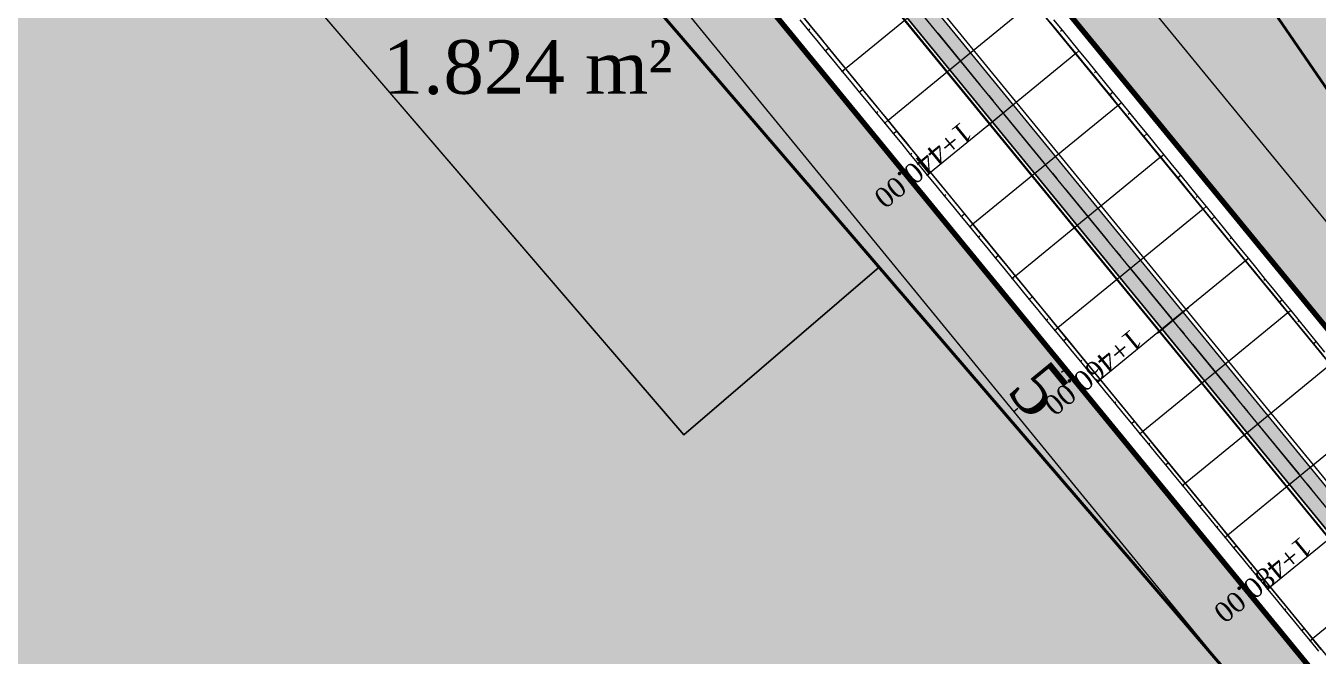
# Model space of a CAD drawing. Header units: metres. Extents: x 478603 to 489313, y 4282657 to 4289463.
# Drawn here: x 479504.9 to 479601.3, y 4286984.5 to 4287031.6 of the extents above; entities that cross this region are included whole.
import ezdxf

# ---------------------------------------------------------------- set-up
doc = ezdxf.new("R2010")
doc.units = ezdxf.units.M
for name, color, linetype, lineweight in [('ADAKENARI', 18, 'Continuous', 0), ('DEGER', 18, 'Continuous', 20), ('EKS_2', 5, 'Continuous', 0), ('EKSENLER', 3, 'Continuous', 0), ('HAT_ENERJI_NAKIL_HAT', 18, 'Continuous', 0), ('HDA_2', 30, 'Continuous', 0), ('HDO_2', 30, 'Continuous', 0), ('ISLETME', 18, 'Continuous', 20), ('KALDIRIM', 11, 'Continuous', 0), ('KYA_2', 1, 'Continuous', 20), ('KYO_2', 1, 'Continuous', 20), ('MUSTEMILAT_CIZGISI', 18, 'Continuous', 50), ('P_ALAN', 143, 'Continuous', 0), ('P_U_KNL', 143, 'Continuous', 0), ('PARSEL_ALAN', 254, 'Continuous', 0), ('PARSEL_SERA_ALAN', 9, 'Continuous', 40), ('PL_ALİNMAN', 1, 'Continuous', 0), ('PL_ENKESIT', 1, 'Continuous', 0), ('PL_KM', 4, 'Continuous', 0), ('PL_KMYAZI', 30, 'Continuous', 0), ('RAKORDMAN', 3, 'Continuous', 0), ('ROL_CEPHE', 1, 'Continuous', 0), ('SEV_KYA_HDA', 3, 'Continuous', 0), ('SEV_KYO_HDO', 3, 'Continuous', 0), ('SNR_YAPIYAK', 18, 'Continuous', 0), ('YKA_2', 33, 'Continuous', 0), ('YKO_2', 33, 'Continuous', 0)]:
    doc.layers.add(name, color=color, linetype=linetype, lineweight=lineweight)
doc.styles.get("Standard").update_dxf_attribs({"font": 'times.ttf'})

msp = doc.modelspace()

# ---------------------------------------------------------------- hatches: boundary and pattern name
at = {"layer": 'P_ALAN'}
msp.add_hatch(color=256, dxfattribs=at).paths.add_polyline_path([(479676.002, 4286903.553), (479677.549, 4286904.82), (479504.608, 4287115.988), (479503.061, 4287114.721)])
msp.add_hatch(color=256, dxfattribs=at).paths.add_polyline_path([(479676.002, 4286903.553), (479677.549, 4286904.82), (479504.608, 4287115.988), (479503.061, 4287114.721)])
at = {"layer": 'PARSEL_ALAN'}
for points in [[(479643.933, 4287398.761), (479817.893, 4287145.197), (479734.475, 4287003.693), (479687.036, 4286923.221), (479673.047, 4286922.158), (479430.429, 4287218.472), (479426.934, 4287224.913), (479426.05, 4287231.313), (479427.413, 4287242.551), (479428.4, 4287247.276), (479432.514, 4287253.457)], [(479592.622, 4286750.316), (479589.102, 4286749.769), (479566.59, 4286772.315), (479454.724, 4286902.59), (479447.565, 4286913.688), (479444.079, 4286921.745), (479442.798, 4286925.946), (479441.19, 4286934.6), (479436.135, 4286978.831), (479435.986, 4286982.18), (479498.192, 4287101.622), (479503.669, 4287102.188), (479660.515, 4286910.63), (479663.102, 4286885.213)]]:
    msp.add_hatch(color=256, dxfattribs=at).paths.add_polyline_path(points)
at = {"layer": 'PARSEL_SERA_ALAN'}
for points in [[(479636.228, 4287387.156), (479642.757, 4287391.636), (479809.646, 4287148.381), (479801.73, 4287142.95), (479804.558, 4287138.827), (479796.642, 4287133.396), (479799.471, 4287129.273), (479791.555, 4287123.842), (479794.383, 4287119.719), (479786.467, 4287114.288), (479789.296, 4287110.165), (479781.38, 4287104.734), (479784.208, 4287100.611), (479776.292, 4287095.18), (479779.121, 4287091.057), (479771.205, 4287085.626), (479774.033, 4287081.503), (479758.201, 4287070.641), (479761.03, 4287066.518), (479753.114, 4287061.087), (479755.942, 4287056.964), (479748.026, 4287051.533), (479750.855, 4287047.41), (479742.939, 4287041.979), (479745.767, 4287037.857), (479737.851, 4287032.426), (479740.68, 4287028.303), (479732.764, 4287022.872), (479735.592, 4287018.749), (479727.676, 4287013.318), (479730.505, 4287009.195), (479722.589, 4287003.764), (479725.417, 4286999.641), (479717.501, 4286994.21), (479720.33, 4286990.087), (479704.498, 4286979.225), (479707.326, 4286975.102), (479699.41, 4286969.671), (479702.239, 4286965.548), (479694.323, 4286960.117), (479697.151, 4286955.994), (479689.235, 4286950.563), (479692.064, 4286946.44), (479684.148, 4286941.009), (479686.976, 4286936.886), (479679.06, 4286931.455), (479650.774, 4286972.685), (479642.858, 4286967.254), (479577.8, 4287062.083), (479569.884, 4287056.652), (479507.654, 4287147.357), (479499.738, 4287141.926), (479434.68, 4287236.755), (479442.596, 4287242.186), (479436.939, 4287250.431)], [(479461.798, 4286902.104), (479476.365, 4286914.612), (479447.049, 4286948.753), (479454.332, 4286955.007), (479444.56, 4286966.387), (479451.843, 4286972.641), (479445.329, 4286980.228), (479452.612, 4286986.482), (479449.354, 4286990.275), (479456.638, 4286996.529), (479453.38, 4287000.323), (479460.664, 4287006.577), (479457.406, 4287010.37), (479464.69, 4287016.624), (479461.432, 4287020.418), (479475.999, 4287032.926), (479472.741, 4287036.719), (479487.308, 4287049.227), (479480.793, 4287056.814), (479495.36, 4287069.322), (479492.102, 4287073.116), (479499.386, 4287079.37), (479506.669, 4287085.624), (479594.617, 4286983.203), (479587.334, 4286976.949), (479655.739, 4286897.288), (479648.455, 4286891.034), (479654.97, 4286883.447), (479647.687, 4286877.193), (479650.944, 4286873.4), (479636.378, 4286860.892), (479639.635, 4286857.098), (479632.352, 4286850.844), (479635.609, 4286847.051), (479628.326, 4286840.797), (479631.583, 4286837.003), (479617.016, 4286824.495), (479620.274, 4286820.702), (479612.991, 4286814.447), (479616.248, 4286810.654), (479608.965, 4286804.4), (479612.222, 4286800.607), (479597.655, 4286788.098), (479600.913, 4286784.305), (479593.63, 4286778.051), (479596.887, 4286774.258), (479589.604, 4286768.003), (479576.574, 4286783.177), (479569.291, 4286776.923)]]:
    msp.add_hatch(color=256, dxfattribs=at).paths.add_polyline_path(points)

# ---------------------------------------------------------------- linework, layer by layer
at = {"layer": 'ADAKENARI', "lineweight": 200}
for p, q in [((479673.047, 4286922.158), (479430.429, 4287218.472)), ((479503.669, 4287102.188), (479660.515, 4286910.63))]:
    msp.add_line(p, q, dxfattribs=at)
at = {"layer": 'EKS_2'}
for p in [(479574.634, 4287028.934, 923.805), (479577.802, 4287025.065, 924.068), (479580.97, 4287021.196, 924.331), (479584.137, 4287017.328, 924.595), (479587.305, 4287013.459, 924.858), (479590.472, 4287009.591, 925.121), (479593.64, 4287005.722, 925.384), (479596.808, 4287001.853, 925.647), (479599.975, 4286997.985, 925.91)]:
    msp.add_point(p, dxfattribs=at)
at = {"layer": 'EKSENLER'}
msp.add_line((479665.104, 4286918.442), (479416.137, 4287222.509), dxfattribs=at)
at = {"layer": 'HAT_ENERJI_NAKIL_HAT'}
msp.add_line((479620.765, 4286970.532), (479476.111, 4287147.505), dxfattribs=at)
at = {"layer": 'HDA_2'}
msp.add_polyline3d([(479562.875, 4287032.23, 923.089), (479563.509, 4287031.456, 923.141), (479564.143, 4287030.683, 923.194), (479564.776, 4287029.909, 923.247), (479565.41, 4287029.135, 923.299), (479566.043, 4287028.361, 923.352), (479566.677, 4287027.588, 923.405), (479567.31, 4287026.814, 923.457), (479567.944, 4287026.04, 923.51), (479568.577, 4287025.266, 923.562), (479569.211, 4287024.493, 923.615), (479569.844, 4287023.719, 923.668), (479570.478, 4287022.945, 923.72), (479571.111, 4287022.172, 923.773), (479571.745, 4287021.398, 923.826), (479572.378, 4287020.624, 923.878), (479573.012, 4287019.85, 923.931), (479573.645, 4287019.077, 923.984), (479574.279, 4287018.303, 924.036), (479574.912, 4287017.529, 924.089), (479575.546, 4287016.755, 924.141), (479576.179, 4287015.982, 924.194), (479576.813, 4287015.208, 924.247), (479577.446, 4287014.434, 924.299), (479578.08, 4287013.661, 924.352), (479578.713, 4287012.887, 924.405), (479579.347, 4287012.113, 924.457), (479579.98, 4287011.339, 924.51), (479580.614, 4287010.566, 924.562), (479581.248, 4287009.792, 924.615), (479581.881, 4287009.018, 924.668), (479582.515, 4287008.244, 924.72), (479583.148, 4287007.471, 924.773), (479583.782, 4287006.697, 924.826), (479584.415, 4287005.923, 924.878), (479585.049, 4287005.15, 924.931), (479585.682, 4287004.376, 924.984), (479586.316, 4287003.602, 925.036), (479586.949, 4287002.828, 925.089), (479587.583, 4287002.055, 925.141), (479588.216, 4287001.281, 925.194), (479588.85, 4287000.507, 925.247), (479589.483, 4286999.733, 925.299), (479590.117, 4286998.96, 925.352), (479590.75, 4286998.186, 925.405), (479591.384, 4286997.412, 925.457), (479592.017, 4286996.639, 925.51), (479592.651, 4286995.865, 925.563), (479593.284, 4286995.091, 925.615), (479593.918, 4286994.317, 925.668), (479594.551, 4286993.544, 925.72), (479595.185, 4286992.77, 925.773), (479595.818, 4286991.996, 925.826), (479596.452, 4286991.222, 925.878), (479597.085, 4286990.449, 925.931), (479597.719, 4286989.675, 925.984), (479598.353, 4286988.901, 926.036), (479598.986, 4286988.128, 926.089), (479599.62, 4286987.354, 926.141), (479600.253, 4286986.58, 926.194), (479600.887, 4286985.806, 926.247), (479601.52, 4286985.033, 926.299)], dxfattribs=at)
for p in [(479566.043, 4287028.361, 923.352), (479569.211, 4287024.493, 923.615), (479572.378, 4287020.624, 923.878), (479575.546, 4287016.755, 924.141), (479578.713, 4287012.887, 924.405), (479581.881, 4287009.018, 924.668), (479585.049, 4287005.15, 924.931), (479588.216, 4287001.281, 925.194), (479591.384, 4286997.412, 925.457), (479594.551, 4286993.544, 925.72), (479597.719, 4286989.675, 925.984), (479600.887, 4286985.806, 926.247)]:
    msp.add_point(p, dxfattribs=at)
at = {"layer": 'HDO_2'}
msp.add_polyline3d([(479581.325, 4287031.827, 923.72), (479581.959, 4287031.053, 923.773), (479582.592, 4287030.28, 923.826), (479583.226, 4287029.506, 923.878), (479583.859, 4287028.732, 923.931), (479584.493, 4287027.959, 923.984), (479585.126, 4287027.185, 924.036), (479585.76, 4287026.411, 924.089), (479586.394, 4287025.637, 924.141), (479587.027, 4287024.864, 924.194), (479587.661, 4287024.09, 924.247), (479588.294, 4287023.316, 924.299), (479588.928, 4287022.542, 924.352), (479589.561, 4287021.769, 924.405), (479590.195, 4287020.995, 924.457), (479590.828, 4287020.221, 924.51), (479591.462, 4287019.448, 924.562), (479592.095, 4287018.674, 924.615), (479592.729, 4287017.9, 924.668), (479593.362, 4287017.126, 924.72), (479593.996, 4287016.353, 924.773), (479594.629, 4287015.579, 924.826), (479595.263, 4287014.805, 924.878), (479595.896, 4287014.031, 924.931), (479596.53, 4287013.258, 924.984), (479597.163, 4287012.484, 925.036), (479597.797, 4287011.71, 925.089), (479598.43, 4287010.937, 925.141), (479599.064, 4287010.163, 925.194), (479599.697, 4287009.389, 925.247), (479600.331, 4287008.615, 925.299), (479600.964, 4287007.842, 925.352), (479601.598, 4287007.068, 925.405)], dxfattribs=at)
for p in [(479583.226, 4287029.506, 923.878), (479586.394, 4287025.637, 924.141), (479589.561, 4287021.769, 924.405), (479592.729, 4287017.9, 924.668), (479595.896, 4287014.031, 924.931), (479599.064, 4287010.163, 925.194)]:
    msp.add_point(p, dxfattribs=at)
at = {"layer": 'ISLETME'}
for p, q in [((479568.559, 4287013.55), (479506.669, 4287085.624)), ((479492.102, 4287073.116), (479553.992, 4287001.042)), ((479553.992, 4287001.042), (479568.559, 4287013.55))]:
    msp.add_line(p, q, dxfattribs=at)
at = {"layer": 'KALDIRIM'}
for p, q in [((479670.52, 4286922.876), (479428.912, 4287217.957)), ((479503.777, 4287104.424), (479658.893, 4286914.978))]:
    msp.add_line(p, q, dxfattribs=at)
at = {"layer": 'KYA_2'}
msp.add_polyline3d([(479562.628, 4287032.027, 926.291), (479563.263, 4287031.255, 926.326), (479563.898, 4287030.482, 926.36), (479564.533, 4287029.71, 926.394), (479565.168, 4287028.937, 926.428), (479565.802, 4287028.164, 926.463), (479566.437, 4287027.391, 926.504), (479567.071, 4287026.618, 926.545), (479567.706, 4287025.845, 926.586), (479568.34, 4287025.072, 926.628), (479568.974, 4287024.299, 926.669), (479569.608, 4287023.526, 926.718), (479570.242, 4287022.752, 926.766), (479570.876, 4287021.979, 926.815), (479571.51, 4287021.205, 926.864), (479572.143, 4287020.432, 926.913), (479572.777, 4287019.658, 926.96), (479573.411, 4287018.885, 927.008), (479574.045, 4287018.111, 927.056), (479574.679, 4287017.338, 927.104), (479575.313, 4287016.565, 927.151), (479575.948, 4287015.792, 927.186), (479576.582, 4287015.019, 927.22), (479577.217, 4287014.247, 927.255), (479577.853, 4287013.474, 927.29), (479578.488, 4287012.702, 927.324), (479579.123, 4287011.929, 927.357), (479579.758, 4287011.157, 927.39), (479580.393, 4287010.384, 927.423), (479581.028, 4287009.612, 927.456), (479581.663, 4287008.839, 927.489), (479582.298, 4287008.067, 927.522), (479582.933, 4287007.295, 927.555), (479583.568, 4287006.522, 927.587), (479584.203, 4287005.75, 927.62), (479584.838, 4287004.977, 927.653), (479585.473, 4287004.205, 927.686), (479586.108, 4287003.432, 927.719), (479586.743, 4287002.66, 927.752), (479587.378, 4287001.887, 927.785), (479588.013, 4287001.115, 927.818), (479588.648, 4287000.342, 927.852), (479589.283, 4286999.57, 927.885), (479589.918, 4286998.797, 927.919), (479590.553, 4286998.025, 927.952), (479591.188, 4286997.252, 927.986), (479591.823, 4286996.48, 928.016), (479592.459, 4286995.708, 928.047), (479593.094, 4286994.935, 928.078), (479593.729, 4286994.163, 928.109), (479594.364, 4286993.39, 928.14), (479594.999, 4286992.618, 928.181), (479595.633, 4286991.844, 928.223), (479596.267, 4286991.071, 928.265), (479596.902, 4286990.298, 928.307), (479597.536, 4286989.525, 928.349), (479598.171, 4286988.752, 928.387), (479598.805, 4286987.979, 928.425), (479599.44, 4286987.207, 928.463), (479600.074, 4286986.434, 928.501), (479600.709, 4286985.661, 928.539), (479601.344, 4286984.889, 928.57)], dxfattribs=at)
for p in [(479565.802, 4287028.164, 926.463), (479568.974, 4287024.299, 926.669), (479572.143, 4287020.432, 926.913), (479575.313, 4287016.565, 927.151), (479578.488, 4287012.702, 927.324), (479581.663, 4287008.839, 927.489), (479584.838, 4287004.977, 927.653), (479588.013, 4287001.115, 927.818), (479591.188, 4286997.252, 927.986), (479594.364, 4286993.39, 928.14), (479597.536, 4286989.525, 928.349), (479600.709, 4286985.661, 928.539)]:
    msp.add_point(p, dxfattribs=at)
at = {"layer": 'KYO_2'}
msp.add_polyline3d([(479581.567, 4287032.025, 926.844), (479582.2, 4287031.251, 926.886), (479582.833, 4287030.477, 926.928), (479583.465, 4287029.702, 926.971), (479584.097, 4287028.927, 927.006), (479584.73, 4287028.152, 927.041), (479585.362, 4287027.377, 927.076), (479585.994, 4287026.603, 927.111), (479586.626, 4287025.828, 927.146), (479587.258, 4287025.053, 927.182), (479587.89, 4287024.278, 927.218), (479588.523, 4287023.503, 927.254), (479589.155, 4287022.729, 927.29), (479589.787, 4287021.954, 927.326), (479590.42, 4287021.179, 927.364), (479591.052, 4287020.405, 927.402), (479591.685, 4287019.63, 927.439), (479592.317, 4287018.856, 927.477), (479592.949, 4287018.08, 927.515), (479593.58, 4287017.305, 927.531), (479594.211, 4287016.529, 927.547), (479594.841, 4287015.752, 927.563), (479595.472, 4287014.976, 927.58), (479596.102, 4287014.2, 927.596), (479596.734, 4287013.425, 927.623), (479597.365, 4287012.649, 927.651), (479597.997, 4287011.874, 927.679), (479598.629, 4287011.099, 927.706), (479599.26, 4287010.324, 927.734), (479599.892, 4287009.548, 927.764), (479600.524, 4287008.773, 927.793), (479601.155, 4287007.998, 927.823), (479601.787, 4287007.223, 927.852)], dxfattribs=at)
for p in [(479583.465, 4287029.702, 926.971), (479586.626, 4287025.828, 927.146), (479589.787, 4287021.954, 927.326), (479592.949, 4287018.08, 927.515), (479596.102, 4287014.2, 927.596), (479599.26, 4287010.324, 927.734)]:
    msp.add_point(p, dxfattribs=at)
at = {"layer": 'MUSTEMILAT_CIZGISI', "lineweight": 13}
msp.add_polyline3d([(479492.102, 4287073.116, 0), (479506.669, 4287085.624, 0), (479568.559, 4287013.55, 0), (479553.992, 4287001.042, 0), (479492.102, 4287073.116, 0)], close=True, dxfattribs=at)
at = {"layer": 'P_ALAN'}
msp.add_polyline3d([(479676.002, 4286903.553, 0), (479677.549, 4286904.82, 0), (479504.608, 4287115.988, 0), (479503.061, 4287114.721, 0), (479676.002, 4286903.553, 0)], close=True, dxfattribs=at)
msp.add_polyline3d([(479676.002, 4286903.553, 0), (479677.549, 4286904.82, 0), (479504.608, 4287115.988, 0), (479503.061, 4287114.721, 0), (479676.002, 4286903.553, 0)], close=True, dxfattribs=at)
msp.add_polyline3d([(479676.002, 4286903.553, 0), (479677.549, 4286904.82, 0), (479504.608, 4287115.988, 0), (479503.061, 4287114.721, 0), (479676.002, 4286903.553, 0)], close=True, dxfattribs=at)
msp.add_polyline3d([(479676.002, 4286903.553, 0), (479677.549, 4286904.82, 0), (479504.608, 4287115.988, 0), (479503.061, 4287114.721, 0), (479676.002, 4286903.553, 0)], close=True, dxfattribs=at)
at = {"layer": 'P_U_KNL'}
for points in [[(479677.549, 4286904.82, 0), (479504.608, 4287115.988, 0)], [(479677.781, 4286905.011, 0), (479504.841, 4287116.178, 0)], [(479675.77, 4286903.363, 0), (479502.829, 4287114.531, 0)], [(479676.002, 4286903.553, 0), (479503.061, 4287114.721, 0)]]:
    msp.add_polyline3d(points, dxfattribs=at)
at = {"layer": 'PARSEL_ALAN'}
for points in [[(479643.933, 4287398.761, 927.06), (479817.893, 4287145.197, 932.321), (479734.475, 4287003.693, 930.586), (479687.036, 4286923.221, 931.899), (479673.047, 4286922.158, 931.524), (479430.429, 4287218.472, 921.012), (479426.934, 4287224.913, 920.711), (479426.05, 4287231.313, 920.456), (479427.413, 4287242.551, 919.643), (479428.4, 4287247.276, 919.202), (479432.514, 4287253.457, 918.591), (479643.933, 4287398.761, 927.06)], [(479643.933, 4287398.761, 0), (479817.893, 4287145.197, 0), (479734.475, 4287003.693, 0), (479687.036, 4286923.221, 0), (479673.047, 4286922.158, 0), (479430.429, 4287218.472, 0), (479426.934, 4287224.913, 0), (479426.05, 4287231.313, 0), (479427.413, 4287242.551, 0), (479428.4, 4287247.276, 0), (479432.514, 4287253.457, 0), (479643.933, 4287398.761, 0)], [(479592.622, 4286750.316, 934.496), (479589.102, 4286749.769, 934.2), (479566.59, 4286772.315, 931.194), (479454.724, 4286902.59, 926.344), (479447.565, 4286913.688, 925.593), (479444.079, 4286921.745, 925.17), (479442.798, 4286925.946, 924.923), (479441.19, 4286934.6, 924.694), (479436.135, 4286978.831, 924.104), (479435.986, 4286982.18, 924.175), (479498.192, 4287101.622, 916.728), (479503.669, 4287102.188, 917.707), (479660.515, 4286910.63, 931.541), (479663.102, 4286885.213, 932.593), (479592.622, 4286750.316, 934.496)], [(479592.622, 4286750.316, 0), (479589.102, 4286749.769, 0), (479566.59, 4286772.315, 0), (479454.724, 4286902.59, 0), (479447.565, 4286913.688, 0), (479444.079, 4286921.745, 0), (479442.798, 4286925.946, 0), (479441.19, 4286934.6, 0), (479436.135, 4286978.831, 0), (479435.986, 4286982.18, 0), (479498.192, 4287101.622, 0), (479503.669, 4287102.188, 0), (479660.515, 4286910.63, 0), (479663.102, 4286885.213, 0), (479592.622, 4286750.316, 0)]]:
    msp.add_polyline3d(points, close=True, dxfattribs=at)
at = {"layer": 'PARSEL_SERA_ALAN'}
for points in [[(479642.858, 4286967.254, 0), (479577.8, 4287062.083, 0), (479569.884, 4287056.652, 0), (479507.654, 4287147.357, 0), (479499.738, 4287141.926, 0), (479434.68, 4287236.755, 0), (479442.596, 4287242.186, 0), (479436.939, 4287250.431, 0), (479636.228, 4287387.156, 0)], [(479642.858, 4286967.254, 0), (479577.8, 4287062.083, 0), (479569.884, 4287056.652, 0), (479507.654, 4287147.357, 0), (479499.738, 4287141.926, 0), (479434.68, 4287236.755, 0), (479442.596, 4287242.186, 0), (479436.939, 4287250.431, 0), (479636.228, 4287387.156, 0)], [(479445.329, 4286980.228, 0), (479452.612, 4286986.482, 0), (479449.354, 4286990.275, 0), (479456.638, 4286996.529, 0), (479453.38, 4287000.323, 0), (479460.664, 4287006.577, 0), (479457.406, 4287010.37, 0), (479464.69, 4287016.624, 0), (479461.432, 4287020.418, 0), (479475.999, 4287032.926, 0), (479472.741, 4287036.719, 0), (479487.308, 4287049.227, 0), (479480.793, 4287056.814, 0), (479495.36, 4287069.322, 0), (479492.102, 4287073.116, 0), (479499.386, 4287079.37, 0), (479506.669, 4287085.624, 0), (479594.617, 4286983.203, 0)], [(479445.329, 4286980.228, 0), (479452.612, 4286986.482, 0), (479449.354, 4286990.275, 0), (479456.638, 4286996.529, 0), (479453.38, 4287000.323, 0), (479460.664, 4287006.577, 0), (479457.406, 4287010.37, 0), (479464.69, 4287016.624, 0), (479461.432, 4287020.418, 0), (479475.999, 4287032.926, 0), (479472.741, 4287036.719, 0), (479487.308, 4287049.227, 0), (479480.793, 4287056.814, 0), (479495.36, 4287069.322, 0), (479492.102, 4287073.116, 0), (479499.386, 4287079.37, 0), (479506.669, 4287085.624, 0), (479594.617, 4286983.203, 0)]]:
    msp.add_polyline3d(points, dxfattribs=at)
at = {"layer": 'PL_ALİNMAN'}
for p, q in [((479572.933, 4287031.012), (479576.1, 4287027.143)), ((479576.734, 4287026.37), (479577.051, 4287025.983)), ((479577.684, 4287025.209), (479580.852, 4287021.34)), ((479581.485, 4287020.567), (479581.802, 4287020.18)), ((479582.436, 4287019.406), (479585.603, 4287015.537)), ((479586.237, 4287014.764), (479586.553, 4287014.377)), ((479587.187, 4287013.603), (479590.355, 4287009.734)), ((479590.988, 4287008.961), (479591.305, 4287008.574)), ((479591.938, 4287007.8), (479595.106, 4287003.931)), ((479595.74, 4287003.158), (479596.056, 4287002.771)), ((479596.69, 4287001.997), (479599.857, 4286998.129)), ((479600.491, 4286997.355), (479600.808, 4286996.968))]:
    msp.add_line(p, q, dxfattribs=at)
at = {"layer": 'PL_ENKESIT'}
for points in [[(479577.132, 4287037.441, 926.469), (479576.891, 4287037.243, 923.352), (479576.883, 4287037.237, 923.402), (479571.467, 4287032.802, 923.542), (479566.051, 4287028.368, 923.402), (479566.043, 4287028.361, 923.352), (479565.802, 4287028.164, 926.463)], [(479580.302, 4287033.574, 926.76), (479580.058, 4287033.375, 923.615), (479580.051, 4287033.368, 923.665), (479574.634, 4287028.934, 923.805), (479569.218, 4287024.499, 923.665), (479569.211, 4287024.493, 923.615), (479568.974, 4287024.299, 926.669)], [(479583.465, 4287029.702, 926.971), (479583.226, 4287029.506, 923.878), (479583.218, 4287029.5, 923.928), (479577.802, 4287025.065, 924.068), (479572.386, 4287020.63, 923.928), (479572.378, 4287020.624, 923.878), (479572.143, 4287020.432, 926.913)], [(479586.626, 4287025.828, 927.146), (479586.394, 4287025.637, 924.141), (479586.386, 4287025.631, 924.191), (479580.97, 4287021.196, 924.331), (479575.554, 4287016.762, 924.191), (479575.546, 4287016.755, 924.141), (479575.313, 4287016.565, 927.151)], [(479589.787, 4287021.954, 927.326), (479589.561, 4287021.769, 924.405), (479589.553, 4287021.762, 924.455), (479584.137, 4287017.328, 924.595), (479578.721, 4287012.893, 924.455), (479578.713, 4287012.887, 924.405), (479578.488, 4287012.702, 927.324)], [(479592.949, 4287018.08, 927.515), (479592.729, 4287017.9, 924.668), (479592.721, 4287017.894, 924.718), (479587.305, 4287013.459, 924.858), (479581.889, 4287009.025, 924.718), (479581.881, 4287009.018, 924.668), (479581.663, 4287008.839, 927.489)], [(479596.102, 4287014.2, 927.596), (479595.896, 4287014.031, 924.931), (479595.889, 4287014.025, 924.981), (479590.472, 4287009.591, 925.121), (479585.056, 4287005.156, 924.981), (479585.049, 4287005.15, 924.931), (479584.838, 4287004.977, 927.653)], [(479599.26, 4287010.324, 927.734), (479599.064, 4287010.163, 925.194), (479599.056, 4287010.157, 925.244), (479593.64, 4287005.722, 925.384), (479588.224, 4287001.287, 925.244), (479588.216, 4287001.281, 925.194), (479588.013, 4287001.115, 927.818)], [(479602.419, 4287006.448, 927.882), (479602.231, 4287006.294, 925.457), (479602.224, 4287006.288, 925.507), (479596.808, 4287001.853, 925.647), (479591.392, 4286997.419, 925.507), (479591.384, 4286997.412, 925.457), (479591.188, 4286997.252, 927.986)], [(479605.582, 4287002.576, 928.09), (479605.399, 4287002.426, 925.72), (479605.391, 4287002.419, 925.77), (479599.975, 4286997.985, 925.91), (479594.559, 4286993.55, 925.77), (479594.551, 4286993.544, 925.72), (479594.364, 4286993.39, 928.14)], [(479608.745, 4286998.703, 928.29), (479608.567, 4286998.557, 925.984), (479608.559, 4286998.551, 926.034), (479603.143, 4286994.116, 926.174), (479597.727, 4286989.681, 926.034), (479597.719, 4286989.675, 925.984), (479597.536, 4286989.525, 928.349)], [(479611.908, 4286994.83, 928.489), (479611.734, 4286994.688, 926.247), (479611.727, 4286994.682, 926.297), (479606.31, 4286990.247, 926.437), (479600.894, 4286985.813, 926.297), (479600.887, 4286985.806, 926.247), (479600.709, 4286985.661, 928.539)]]:
    msp.add_polyline3d(points, dxfattribs=at)
at = {"layer": 'PL_KM'}
for p, q in [((479576.641, 4287024.115), (479578.963, 4287026.015)), ((479589.312, 4287008.64), (479591.633, 4287010.541))]:
    msp.add_line(p, q, dxfattribs=at)
at = {"layer": 'RAKORDMAN'}
for p, q in [((479510.059, 4287118.85, 918.546), (479612.588, 4286993.629, 487.777)), ((479560.818, 4287034.758, 917.899), (479587.807, 4287001.796, 780.688)), ((479587.807, 4287001.796, 780.688), (479628.409, 4286952.209, 625.766))]:
    msp.add_line(p, q, dxfattribs=at)
msp.add_point((479587.807, 4287001.796, 780.688), dxfattribs=at)
at = {"layer": 'ROL_CEPHE'}
for p, q in [((479582.468, 4287005.95), (479582.158, 4287005.696)), ((479578.599, 4287002.782), (479578.909, 4287003.036))]:
    msp.add_line(p, q, dxfattribs=at)
at = {"layer": 'SEV_KYA_HDA'}
for p, q in [((479563.263, 4287031.255, 926.326), (479563.386, 4287031.355, 924.734)), ((479564.533, 4287029.71, 926.394), (479564.776, 4287029.909, 923.247)), ((479565.802, 4287028.164, 926.463), (479565.923, 4287028.263, 924.907)), ((479567.071, 4287026.618, 926.545), (479567.31, 4287026.814, 923.457)), ((479568.34, 4287025.072, 926.628), (479568.459, 4287025.169, 925.095)), ((479569.608, 4287023.526, 926.718), (479569.844, 4287023.719, 923.668)), ((479570.876, 4287021.979, 926.815), (479570.994, 4287022.075, 925.294)), ((479572.143, 4287020.432, 926.913), (479572.378, 4287020.624, 923.878)), ((479573.411, 4287018.885, 927.008), (479573.528, 4287018.981, 925.496)), ((479574.679, 4287017.338, 927.104), (479574.912, 4287017.529, 924.089)), ((479575.948, 4287015.792, 927.186), (479576.063, 4287015.887, 925.69)), ((479577.217, 4287014.247, 927.255), (479577.446, 4287014.434, 924.299)), ((479578.488, 4287012.702, 927.324), (479578.6, 4287012.794, 925.864)), ((479579.758, 4287011.157, 927.39), (479579.98, 4287011.339, 924.51)), ((479581.028, 4287009.612, 927.456), (479581.138, 4287009.702, 926.036)), ((479582.298, 4287008.067, 927.522), (479582.515, 4287008.244, 924.72)), ((479583.568, 4287006.522, 927.587), (479583.675, 4287006.61, 926.206)), ((479584.838, 4287004.977, 927.653), (479585.049, 4287005.15, 924.931)), ((479586.108, 4287003.432, 927.719), (479586.212, 4287003.517, 926.378)), ((479587.378, 4287001.887, 927.785), (479587.583, 4287002.055, 925.141)), ((479588.648, 4287000.342, 927.852), (479588.749, 4287000.425, 926.549)), ((479589.918, 4286998.797, 927.919), (479590.117, 4286998.96, 925.352)), ((479591.188, 4286997.252, 927.986), (479591.286, 4286997.332, 926.721)), ((479592.459, 4286995.708, 928.047), (479592.651, 4286995.865, 925.563)), ((479593.729, 4286994.163, 928.109), (479593.824, 4286994.24, 926.888)), ((479594.999, 4286992.618, 928.181), (479595.185, 4286992.77, 925.773)), ((479596.267, 4286991.071, 928.265), (479596.36, 4286991.147, 927.072)), ((479597.536, 4286989.525, 928.349), (479597.719, 4286989.675, 925.984)), ((479598.805, 4286987.979, 928.425), (479598.896, 4286988.053, 927.257)), ((479600.074, 4286986.434, 928.501), (479600.253, 4286986.58, 926.194))]:
    msp.add_line(p, q, dxfattribs=at)
at = {"layer": 'SEV_KYO_HDO'}
for p, q in [((479582.2, 4287031.251, 926.886), (479582.08, 4287031.152, 925.33)), ((479583.465, 4287029.702, 926.971), (479583.226, 4287029.506, 923.878)), ((479584.73, 4287028.152, 927.041), (479584.611, 4287028.055, 925.512)), ((479585.994, 4287026.603, 927.111), (479585.76, 4287026.411, 924.089)), ((479587.258, 4287025.053, 927.182), (479587.143, 4287024.958, 925.688)), ((479588.523, 4287023.503, 927.254), (479588.294, 4287023.316, 924.299)), ((479589.787, 4287021.954, 927.326), (479589.674, 4287021.861, 925.865)), ((479591.052, 4287020.405, 927.402), (479590.828, 4287020.221, 924.51)), ((479592.317, 4287018.856, 927.477), (479592.206, 4287018.765, 926.046)), ((479593.58, 4287017.305, 927.531), (479593.362, 4287017.126, 924.72)), ((479594.841, 4287015.752, 927.563), (479594.735, 4287015.666, 926.195)), ((479596.102, 4287014.2, 927.596), (479595.896, 4287014.031, 924.931)), ((479597.365, 4287012.649, 927.651), (479597.264, 4287012.567, 926.344)), ((479598.629, 4287011.099, 927.706), (479598.43, 4287010.937, 925.141)), ((479599.892, 4287009.548, 927.764), (479599.795, 4287009.469, 926.505)), ((479601.155, 4287007.998, 927.823), (479600.964, 4287007.842, 925.352))]:
    msp.add_line(p, q, dxfattribs=at)
at = {"layer": 'SNR_YAPIYAK'}
for p, q in [((479434.598, 4287221.273, 912.337), (479675.266, 4286927.341, 912.337)), ((479501.505, 4287096.938, 931.894), (479655.693, 4286908.626, 931.894))]:
    msp.add_line(p, q, dxfattribs=at)
at = {"layer": 'YKA_2'}
msp.add_polyline3d([(479562.883, 4287032.236, 923.139), (479563.517, 4287031.463, 923.191), (479564.15, 4287030.689, 923.244), (479564.784, 4287029.915, 923.297), (479565.417, 4287029.141, 923.349), (479566.051, 4287028.368, 923.402), (479566.684, 4287027.594, 923.455), (479567.318, 4287026.82, 923.507), (479567.951, 4287026.047, 923.56), (479568.585, 4287025.273, 923.612), (479569.218, 4287024.499, 923.665), (479569.852, 4287023.725, 923.718), (479570.485, 4287022.952, 923.77), (479571.119, 4287022.178, 923.823), (479571.752, 4287021.404, 923.876), (479572.386, 4287020.63, 923.928), (479573.02, 4287019.857, 923.981), (479573.653, 4287019.083, 924.034), (479574.287, 4287018.309, 924.086), (479574.92, 4287017.536, 924.139), (479575.554, 4287016.762, 924.191), (479576.187, 4287015.988, 924.244), (479576.821, 4287015.214, 924.297), (479577.454, 4287014.441, 924.349), (479578.088, 4287013.667, 924.402), (479578.721, 4287012.893, 924.455), (479579.355, 4287012.119, 924.507), (479579.988, 4287011.346, 924.56), (479580.622, 4287010.572, 924.612), (479581.255, 4287009.798, 924.665), (479581.889, 4287009.025, 924.718), (479582.522, 4287008.251, 924.77), (479583.156, 4287007.477, 924.823), (479583.789, 4287006.703, 924.876), (479584.423, 4287005.93, 924.928), (479585.056, 4287005.156, 924.981), (479585.69, 4287004.382, 925.034), (479586.323, 4287003.608, 925.086), (479586.957, 4287002.835, 925.139), (479587.59, 4287002.061, 925.191), (479588.224, 4287001.287, 925.244), (479588.857, 4287000.514, 925.297), (479589.491, 4286999.74, 925.349), (479590.125, 4286998.966, 925.402), (479590.758, 4286998.192, 925.455), (479591.392, 4286997.419, 925.507), (479592.025, 4286996.645, 925.56), (479592.659, 4286995.871, 925.613), (479593.292, 4286995.097, 925.665), (479593.926, 4286994.324, 925.718), (479594.559, 4286993.55, 925.77), (479595.193, 4286992.776, 925.823), (479595.826, 4286992.003, 925.876), (479596.46, 4286991.229, 925.928), (479597.093, 4286990.455, 925.981), (479597.727, 4286989.681, 926.034), (479598.36, 4286988.908, 926.086), (479598.994, 4286988.134, 926.139), (479599.627, 4286987.36, 926.191), (479600.261, 4286986.586, 926.244), (479600.894, 4286985.813, 926.297), (479601.528, 4286985.039, 926.349)], dxfattribs=at)
for p in [(479566.051, 4287028.368, 923.402), (479569.218, 4287024.499, 923.665), (479572.386, 4287020.63, 923.928), (479575.554, 4287016.762, 924.191), (479578.721, 4287012.893, 924.455), (479581.889, 4287009.025, 924.718), (479585.056, 4287005.156, 924.981), (479588.224, 4287001.287, 925.244), (479591.392, 4286997.419, 925.507), (479594.559, 4286993.55, 925.77), (479597.727, 4286989.681, 926.034), (479600.894, 4286985.813, 926.297)]:
    msp.add_point(p, dxfattribs=at)
at = {"layer": 'YKO_2'}
msp.add_polyline3d([(479581.318, 4287031.821, 923.77), (479581.951, 4287031.047, 923.823), (479582.585, 4287030.273, 923.876), (479583.218, 4287029.5, 923.928), (479583.852, 4287028.726, 923.981), (479584.485, 4287027.952, 924.034), (479585.119, 4287027.179, 924.086), (479585.752, 4287026.405, 924.139), (479586.386, 4287025.631, 924.191), (479587.019, 4287024.857, 924.244), (479587.653, 4287024.084, 924.297), (479588.286, 4287023.31, 924.349), (479588.92, 4287022.536, 924.402), (479589.553, 4287021.762, 924.455), (479590.187, 4287020.989, 924.507), (479590.82, 4287020.215, 924.56), (479591.454, 4287019.441, 924.612), (479592.087, 4287018.668, 924.665), (479592.721, 4287017.894, 924.718), (479593.354, 4287017.12, 924.77), (479593.988, 4287016.346, 924.823), (479594.622, 4287015.573, 924.876), (479595.255, 4287014.799, 924.928), (479595.889, 4287014.025, 924.981), (479596.522, 4287013.251, 925.034), (479597.156, 4287012.478, 925.086), (479597.789, 4287011.704, 925.139), (479598.423, 4287010.93, 925.191), (479599.056, 4287010.157, 925.244), (479599.69, 4287009.383, 925.297), (479600.323, 4287008.609, 925.349), (479600.957, 4287007.835, 925.402), (479601.59, 4287007.062, 925.455)], dxfattribs=at)
for p in [(479583.218, 4287029.5, 923.928), (479586.386, 4287025.631, 924.191), (479589.553, 4287021.762, 924.455), (479592.721, 4287017.894, 924.718), (479595.889, 4287014.025, 924.981), (479599.056, 4287010.157, 925.244)]:
    msp.add_point(p, dxfattribs=at)

# ---------------------------------------------------------------- texts
at = {"layer": 'DEGER', "lineweight": 13}
msp.add_text('1.824 m²', height=4, dxfattribs=at).set_placement((479531.516, 4287026.501))
at = {"layer": 'PL_KMYAZI'}
for s, p in [('1+440.00', (479574.724, 4287024.483)), ('1+460.00', (479587.394, 4287009.009)), ('1+480.00', (479600.065, 4286993.534))]:
    msp.add_text(s, height=1.5, rotation=219.3102, dxfattribs=at).set_placement(p)
at = {"layer": 'ROL_CEPHE'}
msp.add_text('5', height=4, rotation=309.3102, dxfattribs=at).set_placement((479577.983, 4287004.324))

doc.saveas('drawing.dxf')
